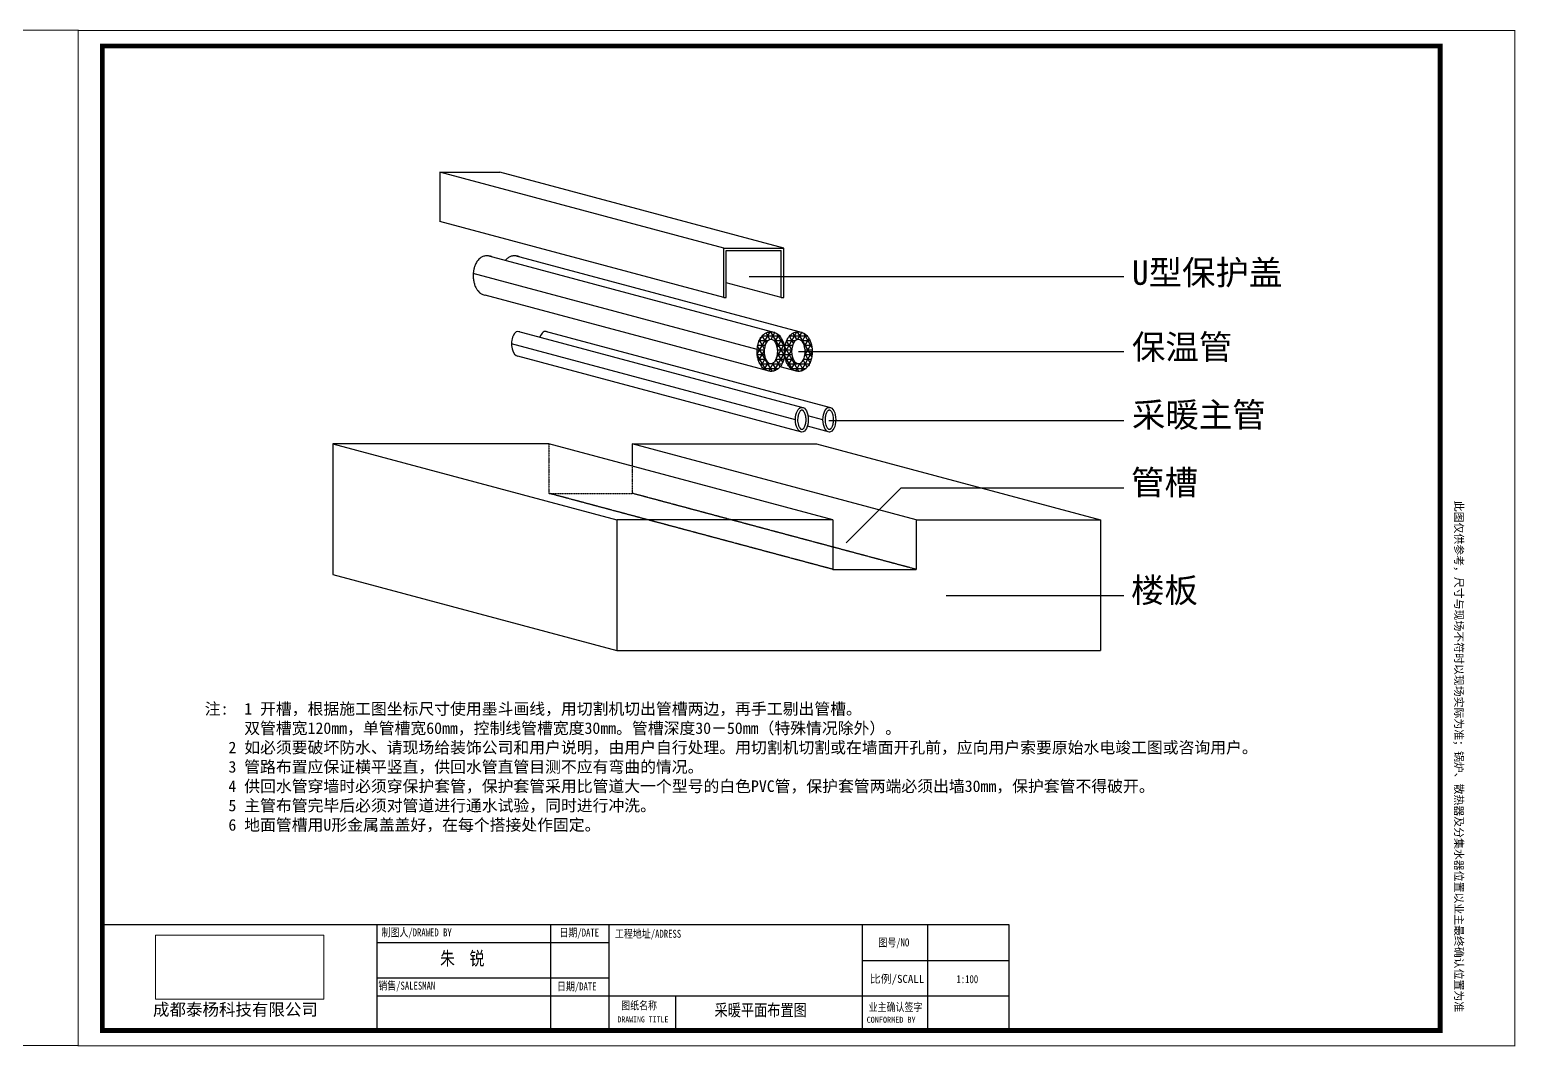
# Model space of a CAD drawing. Header units: millimetres. Extents: x -5096 to 255006, y -2833 to 77941.
# Drawn here: x 104352 to 135062, y 54040 to 75069 of the extents above; entities that cross this region are included whole.
import ezdxf

# ---------------------------------------------------------------- set-up
doc = ezdxf.new("R2010")
doc.units = ezdxf.units.MM
doc.linetypes.add('DASHED', pattern=[0.75, 0.5, -0.25])
doc.layers.add('填充', color=7, linetype='Continuous', lineweight=9)
doc.layers.add('暖气片', color=1, linetype='Continuous', lineweight=5)
doc.layers.add('墙体线', color=8, linetype='Continuous')
doc.styles.add('-宋体', font='', dxfattribs={"width": 0.8})
doc.styles.add('GS-标注', font='')
doc.styles.get("Standard").update_dxf_attribs({"font": 'txt', "bigfont": 'gbcbig.shx'})
doc.styles.add('宋体', font='simhei.ttf', dxfattribs={"width": 0.8})
doc.styles.get('-宋体').set_extended_font_data('SimSun')
doc.styles.get('GS-标注').set_extended_font_data('SimSun')
picture_1 = doc.add_image_def('image1.png', size_in_pixel=(1086, 414))
pattern_1 = [(0, (0, 0), (0, 18.75), []), (60, (0, 0), (-16.2379763, 9.375), []), (120, (0, 0), (-16.2379763, -9.375), [])]

# ---------------------------------------------------------------- blocks, each defined once
blk = doc.blocks.new('yuity')
for p, q in [((356885.8, -331084), (355739.6, -330776.9)), ((356996.7, -331084), (355850.5, -330776.9)), ((356859.9, -331134), (355713.8, -330826.9)), ((356885.8, -331184), (355739.6, -330876.9)), ((356970.8, -331134), (356910.3, -331117.8)), ((356996.7, -331184), (356907.9, -331160.2))]:
    blk.add_line(p, q)
for centre, end_param in [((355739.6, -330826.9), 9.424778), ((355850.5, -330826.9), 7.302459)]:
    blk.add_ellipse(centre, major_axis=(0, 50), ratio=0.517638, start_param=6.007543, end_param=end_param)
for centre in [(356885.8, -331134), (356996.7, -331134)]:
    blk.add_ellipse(centre, major_axis=(0, 50), ratio=0.517638)
for points in [[(356885.8, -331094), (356885.6, -331094), (356885.3, -331094), (356884.8, -331094.2), (356884.4, -331094.3), (356883.7, -331094.6), (356883.3, -331094.8), (356882.4, -331095.4), (356881.9, -331095.8), (356880.8, -331096.8), (356880.2, -331097.4), (356878.7, -331099.3), (356877.8, -331100.7), (356876, -331103.9), (356875.2, -331105.7), (356873.6, -331109.8), (356872.9, -331112.1), (356871.7, -331116.8), (356871.2, -331119.3), (356870.3, -331125.6), (356870, -331129.5), (356869.9, -331137.3), (356870.1, -331141.2), (356871.1, -331148.6), (356871.9, -331152.2), (356873.6, -331158.2), (356874.5, -331160.7), (356876.5, -331165.1), (356877.6, -331167), (356879.5, -331169.7), (356880.3, -331170.7), (356881.8, -331172.2), (356882.6, -331172.7), (356883.7, -331173.4), (356884.1, -331173.6), (356884.8, -331173.9), (356885.2, -331173.9), (356885.7, -331174), (356886, -331174), (356886.6, -331173.9), (356886.9, -331173.8), (356887.7, -331173.6), (356888.1, -331173.3), (356889.1, -331172.7), (356889.7, -331172.2), (356890.9, -331171.1), (356891.5, -331170.5), (356892.8, -331168.9), (356893.4, -331167.9), (356895.1, -331165.2), (356896, -331163.2), (356897.8, -331158.8), (356898.6, -331156.4), (356900, -331151.1), (356900.5, -331148.3), (356901.3, -331142.5), (356901.6, -331139.5), (356901.7, -331133.5), (356901.7, -331130.4), (356901.2, -331124.4), (356900.8, -331121.5), (356899.8, -331115.9), (356899.1, -331113.3), (356897.5, -331108.3), (356896.6, -331106.1), (356894.7, -331102.1), (356893.7, -331100.4), (356891.9, -331097.9), (356891.1, -331097), (356889.6, -331095.6), (356888.9, -331095.1), (356887.8, -331094.5), (356887.4, -331094.3), (356886.7, -331094.1), (356886.4, -331094), (356886, -331094), (356885.9, -331094), (356885.8, -331094)], [(356996.7, -331094), (356996.4, -331094), (356996.2, -331094), (356995.6, -331094.2), (356995.3, -331094.3), (356994.6, -331094.6), (356994.1, -331094.8), (356993.2, -331095.4), (356992.7, -331095.8), (356991.7, -331096.8), (356991.1, -331097.4), (356989.6, -331099.3), (356988.7, -331100.7), (356986.9, -331103.9), (356986, -331105.7), (356984.5, -331109.8), (356983.7, -331112.1), (356982.5, -331116.8), (356982, -331119.3), (356981.1, -331125.6), (356980.8, -331129.5), (356980.8, -331137.3), (356981, -331141.2), (356982, -331148.6), (356982.7, -331152.2), (356984.4, -331158.2), (356985.4, -331160.7), (356987.4, -331165.1), (356988.5, -331167), (356990.4, -331169.7), (356991.2, -331170.7), (356992.7, -331172.2), (356993.4, -331172.7), (356994.5, -331173.4), (356995, -331173.6), (356995.7, -331173.9), (356996, -331173.9), (356996.6, -331174), (356996.9, -331174), (356997.5, -331173.9), (356997.8, -331173.8), (356998.5, -331173.6), (356999, -331173.3), (357000, -331172.7), (357000.5, -331172.2), (357001.7, -331171.1), (357002.4, -331170.5), (357003.6, -331168.9), (357004.3, -331167.9), (357005.9, -331165.2), (357006.9, -331163.2), (357008.7, -331158.8), (357009.5, -331156.4), (357010.9, -331151.1), (357011.4, -331148.3), (357012.2, -331142.5), (357012.4, -331139.5), (357012.6, -331133.5), (357012.5, -331130.4), (357012.1, -331124.4), (357011.7, -331121.5), (357010.6, -331115.9), (357010, -331113.3), (357008.4, -331108.3), (357007.5, -331106.1), (357005.6, -331102.1), (357004.5, -331100.4), (357002.7, -331097.9), (357001.9, -331097), (357000.4, -331095.6), (356999.7, -331095.1), (356998.7, -331094.5), (356998.3, -331094.3), (356997.5, -331094.1), (356997.2, -331094), (356996.9, -331094), (356996.8, -331094), (356996.7, -331094)]]:
    blk.add_open_spline(points, degree=3, knots=[0, 0, 0, 0, 0.113573, 0.113573, 0.227146, 0.227146, 0.340719, 0.340719, 0.454291, 0.454291, 0.567864, 0.567864, 0.750122, 0.750122, 0.932381, 0.932381, 1.114639, 1.114639, 1.296897, 1.296897, 1.55709, 1.55709, 1.817283, 1.817283, 2.077476, 2.077476, 2.293641, 2.293641, 2.509806, 2.509806, 2.670759, 2.670759, 2.831712, 2.831712, 2.958599, 2.958599, 3.085485, 3.085485, 3.212372, 3.212372, 3.339258, 3.339258, 3.466145, 3.466145, 3.593031, 3.593031, 3.719918, 3.719918, 3.846804, 3.846804, 4.049369, 4.049369, 4.251934, 4.251934, 4.454499, 4.454499, 4.657063, 4.657063, 4.859628, 4.859628, 5.062193, 5.062193, 5.264758, 5.264758, 5.467323, 5.467323, 5.669888, 5.669888, 5.829243, 5.829243, 5.988598, 5.988598, 6.114526, 6.114526, 6.240453, 6.240453, 6.283185, 6.283185, 6.283185, 6.283185])
blk = doc.blocks.new('youtiotu')
h = blk.add_hatch()
h.set_pattern_fill('NET3', color=256, scale=150, style=0)
h.set_pattern_definition(pattern_1)
edge = h.paths.add_edge_path()
edge.add_spline(control_points=[(356941.2, -330845), (356941.2, -330844.2), (356941.1, -330843.3), (356940.5, -330837.3), (356939.6, -330832.3), (356937.2, -330822.4), (356935.7, -330817.6), (356932.4, -330809.6), (356930.8, -330806.4), (356927.3, -330800.3), (356925.2, -330797.3), (356921.2, -330792.3), (356919.2, -330790.2), (356914.9, -330786.3), (356912.6, -330784.4), (356907.9, -330781.5), (356905.7, -330780.3), (356900.9, -330778.2), (356898.4, -330777.4), (356893.2, -330776.2), (356890.5, -330775.8), (356887.1, -330775.6), (356886.5, -330775.6), (356885.8, -330775.6), (356883.5, -330775.6), (356881.2, -330775.8), (356876.8, -330776.5), (356874.6, -330777), (356870.4, -330778.4), (356868.4, -330779.2), (356864.5, -330781), (356862.7, -330782.1), (356859.3, -330784.3), (356857.7, -330785.5), (356854, -330788.7), (356851.9, -330790.7), (356848.2, -330794.9), (356846.6, -330797.1), (356843.5, -330801.6), (356842.2, -330803.9), (356839.7, -330808.7), (356838.6, -330811.1), (356836, -330817.6), (356834.7, -330821.7), (356832.5, -330830.2), (356831.7, -330834.5), (356830.5, -330843.3), (356830.1, -330847.7), (356829.8, -330858.3), (356830.1, -330864.6), (356831.5, -330875.7), (356832.4, -330880.7), (356834.9, -330890.4), (356836.5, -330895.1), (356839.8, -330902.8), (356841.4, -330905.9), (356845, -330912), (356847.1, -330914.9), (356851.2, -330919.8), (356853.1, -330921.8), (356857.5, -330925.6), (356859.8, -330927.3), (356864.5, -330930.2), (356866.8, -330931.4), (356869.6, -330932.5), (356870.2, -330932.7), (356870.7, -330932.9)], knot_values=[4.874633, 4.874633, 4.874633, 4.874633, 4.913643, 4.913643, 5.150603, 5.150603, 5.387562, 5.387562, 5.552962, 5.552962, 5.718363, 5.718363, 5.842134, 5.842134, 5.965906, 5.965906, 6.063985, 6.063985, 6.162064, 6.162064, 6.260143, 6.260143, 6.283185, 6.283185, 6.283185, 6.365059, 6.365059, 6.446932, 6.446932, 6.528805, 6.528805, 6.610678, 6.610678, 6.692551, 6.692551, 6.816913, 6.816913, 6.941275, 6.941275, 7.065637, 7.065637, 7.189999, 7.189999, 7.39357, 7.39357, 7.597141, 7.597141, 7.800712, 7.800712, 8.084994, 8.084994, 8.317988, 8.317988, 8.550981, 8.550981, 8.713569, 8.713569, 8.876157, 8.876157, 8.997898, 8.997898, 9.119639, 9.119639, 9.216892, 9.216892, 9.237172, 9.237172, 9.237172, 9.237172], degree=3, periodic=0)
edge.add_line((356870.7, -330932.9), (356878.4, -330935))
edge.add_spline(control_points=[(356878.4, -330935), (356880.5, -330935.3), (356882.6, -330935.6), (356887.4, -330935.7), (356890.1, -330935.5), (356895.4, -330934.6), (356898, -330934), (356902.9, -330932.2), (356905.3, -330931.2), (356909.6, -330928.8), (356911.6, -330927.4), (356915.4, -330924.6), (356917.1, -330923.1), (356920.3, -330919.9), (356921.8, -330918.2), (356925.2, -330914), (356927.1, -330911.3), (356930.3, -330905.7), (356931.8, -330902.9), (356934.3, -330897), (356935.4, -330894.1), (356937.4, -330888), (356938.2, -330884.9), (356940, -330876.7), (356940.8, -330871.5), (356941.2, -330866.2)], knot_values=[3.052384, 3.052384, 3.052384, 3.052384, 3.128214, 3.128214, 3.225467, 3.225467, 3.322721, 3.322721, 3.419974, 3.419974, 3.517227, 3.517227, 3.614481, 3.614481, 3.711734, 3.711734, 3.860836, 3.860836, 4.009938, 4.009938, 4.15904, 4.15904, 4.308142, 4.308142, 4.550117, 4.550117, 4.550117, 4.550117], degree=3, periodic=0)
edge.add_spline(control_points=[(356941.2, -330866.2), (356940.9, -330861.6), (356940.7, -330856.8), (356940.9, -330849.8), (356941, -330847.4), (356941.2, -330845)], knot_values=[1.408552, 1.408552, 1.408552, 1.408552, 1.624093, 1.624093, 1.733067, 1.733067, 1.733067, 1.733067], degree=3, periodic=0)
edge = h.paths.add_edge_path(flags=16)
edge.add_ellipse((356885.8, -330855.6), major_axis=(0, 50), ratio=0.517638, start_angle=0, end_angle=360)
h = blk.add_hatch()
h.set_pattern_fill('NET3', color=256, scale=150, style=0)
h.set_pattern_definition(pattern_1)
edge = h.paths.add_edge_path()
edge.add_spline(control_points=[(356989.3, -330935), (356991.3, -330935.3), (356993.4, -330935.6), (356998.3, -330935.7), (357001, -330935.5), (357006.3, -330934.6), (357008.9, -330934), (357013.8, -330932.2), (357016.1, -330931.2), (357020.5, -330928.8), (357022.5, -330927.4), (357026.2, -330924.6), (357028, -330923.1), (357031.2, -330919.9), (357032.6, -330918.2), (357036.1, -330914), (357037.9, -330911.3), (357041.2, -330905.7), (357042.6, -330902.9), (357045.2, -330897), (357046.3, -330894.1), (357048.2, -330888), (357049.1, -330884.9), (357051.2, -330875.4), (357052, -330868.9), (357052.7, -330855.7), (357052.6, -330849), (357051.3, -330837.3), (357050.5, -330832.3), (357048.1, -330822.4), (357046.5, -330817.6), (357043.3, -330809.6), (357041.7, -330806.4), (357038.1, -330800.3), (357036.1, -330797.3), (357032, -330792.3), (357030.1, -330790.2), (357025.8, -330786.3), (357023.4, -330784.4), (357018.8, -330781.5), (357016.5, -330780.3), (357011.8, -330778.2), (357009.3, -330777.4), (357004.1, -330776.2), (357001.4, -330775.8), (356998, -330775.6), (356997.3, -330775.6), (356996.7, -330775.6), (356994.4, -330775.6), (356992.1, -330775.8), (356987.6, -330776.5), (356985.4, -330777), (356981.2, -330778.4), (356979.2, -330779.2), (356975.4, -330781), (356973.6, -330782.1), (356970.2, -330784.3), (356968.6, -330785.5), (356964.8, -330788.7), (356962.8, -330790.7), (356959.1, -330794.9), (356957.4, -330797.1), (356954.4, -330801.6), (356953.1, -330803.9), (356950.6, -330808.7), (356949.5, -330811.1), (356946.9, -330817.6), (356945.5, -330821.7), (356943.4, -330830.2), (356942.5, -330834.5), (356941.6, -330840.9), (356941.4, -330843), (356941.2, -330845)], knot_values=[3.052384, 3.052384, 3.052384, 3.052384, 3.128214, 3.128214, 3.225467, 3.225467, 3.322721, 3.322721, 3.419974, 3.419974, 3.517227, 3.517227, 3.614481, 3.614481, 3.711734, 3.711734, 3.860836, 3.860836, 4.009938, 4.009938, 4.15904, 4.15904, 4.308142, 4.308142, 4.610893, 4.610893, 4.913643, 4.913643, 5.150603, 5.150603, 5.387562, 5.387562, 5.552962, 5.552962, 5.718363, 5.718363, 5.842134, 5.842134, 5.965906, 5.965906, 6.063985, 6.063985, 6.162064, 6.162064, 6.260143, 6.260143, 6.283185, 6.283185, 6.283185, 6.365059, 6.365059, 6.446932, 6.446932, 6.528805, 6.528805, 6.610678, 6.610678, 6.692551, 6.692551, 6.816913, 6.816913, 6.941275, 6.941275, 7.065637, 7.065637, 7.189999, 7.189999, 7.39357, 7.39357, 7.597141, 7.597141, 7.691737, 7.691737, 7.691737, 7.691737], degree=3, periodic=0)
edge.add_spline(control_points=[(356941.2, -330845), (356941.7, -330850.7), (356941.8, -330856.5), (356941.5, -330863.6), (356941.4, -330864.9), (356941.2, -330866.2)], knot_values=[4.550117, 4.550117, 4.550117, 4.550117, 4.813857, 4.813857, 4.874633, 4.874633, 4.874633, 4.874633], degree=3, periodic=0)
edge.add_spline(control_points=[(356941.2, -330866.2), (356941.4, -330867.7), (356941.5, -330869.2), (356942.3, -330875.7), (356943.2, -330880.7), (356945.8, -330890.4), (356947.3, -330895.1), (356950.7, -330902.8), (356952.3, -330905.9), (356955.9, -330912), (356957.9, -330914.9), (356962.1, -330919.8), (356964, -330921.8), (356968.3, -330925.6), (356970.7, -330927.3), (356975.4, -330930.2), (356977.6, -330931.4), (356980.5, -330932.5), (356981, -330932.7), (356981.5, -330932.9)], knot_values=[1.733067, 1.733067, 1.733067, 1.733067, 1.801808, 1.801808, 2.034802, 2.034802, 2.267796, 2.267796, 2.430384, 2.430384, 2.592972, 2.592972, 2.714713, 2.714713, 2.836454, 2.836454, 2.933707, 2.933707, 2.953986, 2.953986, 2.953986, 2.953986], degree=3, periodic=0)
edge.add_line((356981.5, -330932.9), (356989.3, -330935))
edge = h.paths.add_edge_path(flags=16)
edge.add_ellipse((356996.7, -330855.6), major_axis=(0, 50), ratio=0.517638, start_angle=0, end_angle=360)
for p, q in [((356888.6, -330775.7), (355742.4, -330468.6)), ((356999.4, -330775.7), (355853.3, -330468.6)), ((356830.2, -330847.6), (355684, -330540.5)), ((356878.4, -330935), (355732.2, -330627.9)), ((356989.3, -330935), (356922.7, -330917.1))]:
    blk.add_line(p, q)
for centre in [(356885.8, -330855.6), (356996.7, -330855.6)]:
    blk.add_ellipse(centre, major_axis=(0, 50), ratio=0.517638)
for points, knots in [([(355759.2, -330473.1), (355758.5, -330472.8), (355757.8, -330472.4), (355754.8, -330471.1), (355752.3, -330470.3), (355747, -330469.1), (355744.3, -330468.7), (355740.9, -330468.5), (355740.3, -330468.5), (355739.6, -330468.5), (355737.4, -330468.5), (355735.1, -330468.7), (355730.6, -330469.4), (355728.4, -330469.9), (355724.2, -330471.3), (355722.2, -330472.1), (355718.4, -330473.9), (355716.6, -330475), (355713.2, -330477.2), (355711.6, -330478.4), (355707.8, -330481.5), (355705.8, -330483.6), (355702.1, -330487.8), (355700.4, -330490), (355697.4, -330494.5), (355696, -330496.8), (355693.6, -330501.6), (355692.5, -330504), (355689.8, -330510.5), (355688.5, -330514.6), (355686.3, -330523.1), (355685.5, -330527.4), (355684.3, -330536.1), (355683.9, -330540.6), (355683.6, -330551.2), (355683.9, -330557.4), (355685.3, -330568.6), (355686.2, -330573.6), (355688.7, -330583.2), (355690.3, -330588), (355693.7, -330595.7), (355695.2, -330598.8), (355698.8, -330604.8), (355700.9, -330607.8), (355705, -330612.6), (355707, -330614.7), (355711.3, -330618.5), (355713.7, -330620.2), (355718.4, -330623.1), (355720.6, -330624.2), (355725.4, -330626.2), (355727.9, -330627), (355731.1, -330627.7), (355731.6, -330627.8), (355732.2, -330627.9)], [6.035076, 6.035076, 6.035076, 6.035076, 6.063985, 6.063985, 6.162064, 6.162064, 6.260143, 6.260143, 6.283185, 6.283185, 6.283185, 6.365059, 6.365059, 6.446932, 6.446932, 6.528805, 6.528805, 6.610678, 6.610678, 6.692551, 6.692551, 6.816913, 6.816913, 6.941275, 6.941275, 7.065637, 7.065637, 7.189999, 7.189999, 7.39357, 7.39357, 7.597141, 7.597141, 7.800712, 7.800712, 8.084994, 8.084994, 8.317988, 8.317988, 8.550981, 8.550981, 8.713569, 8.713569, 8.876157, 8.876157, 8.997898, 8.997898, 9.119639, 9.119639, 9.216892, 9.216892, 9.314146, 9.314146, 9.335569, 9.335569, 9.335569, 9.335569]), ([(355870.1, -330473.1), (355869.4, -330472.8), (355868.7, -330472.4), (355865.6, -330471.1), (355863.1, -330470.3), (355857.9, -330469.1), (355855.2, -330468.7), (355851.8, -330468.5), (355851.2, -330468.5), (355850.5, -330468.5), (355848.2, -330468.5), (355845.9, -330468.7), (355841.5, -330469.4), (355839.3, -330469.9), (355835.1, -330471.3), (355833.1, -330472.1), (355829.2, -330473.9), (355827.4, -330475), (355824, -330477.2), (355822.4, -330478.4), (355818.7, -330481.5), (355816.6, -330483.6), (355814.2, -330486.3), (355813.7, -330486.9), (355813.2, -330487.6)], [6.035076, 6.035076, 6.035076, 6.035076, 6.0639847, 6.0639847, 6.162064, 6.162064, 6.2601432, 6.2601432, 6.2831853, 6.2831853, 6.2831853, 6.3650585, 6.3650585, 6.4469318, 6.4469318, 6.528805, 6.528805, 6.6106782, 6.6106782, 6.6925515, 6.6925515, 6.8169134, 6.8169134, 6.8532416, 6.8532416, 6.8532416, 6.8532416]), ([(356885.8, -330775.6), (356883.5, -330775.6), (356881.2, -330775.8), (356876.8, -330776.5), (356874.6, -330777), (356870.4, -330778.4), (356868.4, -330779.2), (356864.5, -330781), (356862.7, -330782.1), (356859.3, -330784.3), (356857.7, -330785.5), (356854, -330788.7), (356851.9, -330790.7), (356848.2, -330794.9), (356846.6, -330797.1), (356843.5, -330801.6), (356842.2, -330803.9), (356839.7, -330808.7), (356838.6, -330811.1), (356836, -330817.6), (356834.7, -330821.7), (356832.5, -330830.2), (356831.7, -330834.5), (356830.5, -330843.3), (356830.1, -330847.7), (356829.8, -330858.3), (356830.1, -330864.6), (356831.5, -330875.7), (356832.4, -330880.7), (356834.9, -330890.4), (356836.5, -330895.1), (356839.8, -330902.8), (356841.4, -330905.9), (356845, -330912), (356847.1, -330914.9), (356851.2, -330919.8), (356853.1, -330921.8), (356857.5, -330925.6), (356859.8, -330927.3), (356864.5, -330930.2), (356866.8, -330931.4), (356871.5, -330933.3), (356874.1, -330934.1), (356879.3, -330935.2), (356882, -330935.5), (356887.4, -330935.7), (356890.1, -330935.5), (356895.4, -330934.6), (356898, -330934), (356902.9, -330932.2), (356905.3, -330931.2), (356909.6, -330928.8), (356911.6, -330927.4), (356915.4, -330924.6), (356917.1, -330923.1), (356920.3, -330919.9), (356921.8, -330918.2), (356925.2, -330914), (356927.1, -330911.3), (356930.3, -330905.7), (356931.8, -330902.9), (356934.3, -330897), (356935.4, -330894.1), (356937.4, -330888), (356938.2, -330884.9), (356940.3, -330875.4), (356941.2, -330868.9), (356941.9, -330855.7), (356941.7, -330849), (356940.5, -330837.3), (356939.6, -330832.3), (356937.2, -330822.4), (356935.7, -330817.6), (356932.4, -330809.6), (356930.8, -330806.4), (356927.3, -330800.3), (356925.2, -330797.3), (356921.2, -330792.3), (356919.2, -330790.2), (356914.9, -330786.3), (356912.6, -330784.4), (356907.9, -330781.5), (356905.7, -330780.3), (356900.9, -330778.2), (356898.4, -330777.4), (356893.2, -330776.2), (356890.5, -330775.8), (356887.1, -330775.6), (356886.5, -330775.6), (356885.8, -330775.6)], [0, 0, 0, 0, 0.081873, 0.081873, 0.163746, 0.163746, 0.24562, 0.24562, 0.327493, 0.327493, 0.409366, 0.409366, 0.533728, 0.533728, 0.65809, 0.65809, 0.782452, 0.782452, 0.906814, 0.906814, 1.110385, 1.110385, 1.313955, 1.313955, 1.517526, 1.517526, 1.801808, 1.801808, 2.034802, 2.034802, 2.267796, 2.267796, 2.430384, 2.430384, 2.592972, 2.592972, 2.714713, 2.714713, 2.836454, 2.836454, 2.933707, 2.933707, 3.03096, 3.03096, 3.128214, 3.128214, 3.225467, 3.225467, 3.322721, 3.322721, 3.419974, 3.419974, 3.517227, 3.517227, 3.614481, 3.614481, 3.711734, 3.711734, 3.860836, 3.860836, 4.009938, 4.009938, 4.15904, 4.15904, 4.308142, 4.308142, 4.610893, 4.610893, 4.913643, 4.913643, 5.150603, 5.150603, 5.387562, 5.387562, 5.552962, 5.552962, 5.718363, 5.718363, 5.842134, 5.842134, 5.965906, 5.965906, 6.063985, 6.063985, 6.162064, 6.162064, 6.260143, 6.260143, 6.283185, 6.283185, 6.283185, 6.283185]), ([(356996.7, -330775.6), (356994.4, -330775.6), (356992.1, -330775.8), (356987.6, -330776.5), (356985.4, -330777), (356981.2, -330778.4), (356979.2, -330779.2), (356975.4, -330781), (356973.6, -330782.1), (356970.2, -330784.3), (356968.6, -330785.5), (356964.8, -330788.7), (356962.8, -330790.7), (356959.1, -330794.9), (356957.4, -330797.1), (356954.4, -330801.6), (356953.1, -330803.9), (356950.6, -330808.7), (356949.5, -330811.1), (356946.9, -330817.6), (356945.5, -330821.7), (356943.4, -330830.2), (356942.5, -330834.5), (356941.3, -330843.3), (356941, -330847.7), (356940.7, -330858.3), (356941, -330864.6), (356942.3, -330875.7), (356943.2, -330880.7), (356945.8, -330890.4), (356947.3, -330895.1), (356950.7, -330902.8), (356952.3, -330905.9), (356955.9, -330912), (356957.9, -330914.9), (356962.1, -330919.8), (356964, -330921.8), (356968.3, -330925.6), (356970.7, -330927.3), (356975.4, -330930.2), (356977.6, -330931.4), (356982.4, -330933.3), (356984.9, -330934.1), (356990.1, -330935.2), (356992.8, -330935.5), (356998.3, -330935.7), (357001, -330935.5), (357006.3, -330934.6), (357008.9, -330934), (357013.8, -330932.2), (357016.1, -330931.2), (357020.5, -330928.8), (357022.5, -330927.4), (357026.2, -330924.6), (357028, -330923.1), (357031.2, -330919.9), (357032.6, -330918.2), (357036.1, -330914), (357037.9, -330911.3), (357041.2, -330905.7), (357042.6, -330902.9), (357045.2, -330897), (357046.3, -330894.1), (357048.2, -330888), (357049.1, -330884.9), (357051.2, -330875.4), (357052, -330868.9), (357052.7, -330855.7), (357052.6, -330849), (357051.3, -330837.3), (357050.5, -330832.3), (357048.1, -330822.4), (357046.5, -330817.6), (357043.3, -330809.6), (357041.7, -330806.4), (357038.1, -330800.3), (357036.1, -330797.3), (357032, -330792.3), (357030.1, -330790.2), (357025.8, -330786.3), (357023.4, -330784.4), (357018.8, -330781.5), (357016.5, -330780.3), (357011.8, -330778.2), (357009.3, -330777.4), (357004.1, -330776.2), (357001.4, -330775.8), (356998, -330775.6), (356997.3, -330775.6), (356996.7, -330775.6)], [0, 0, 0, 0, 0.081873, 0.081873, 0.163746, 0.163746, 0.24562, 0.24562, 0.327493, 0.327493, 0.409366, 0.409366, 0.533728, 0.533728, 0.65809, 0.65809, 0.782452, 0.782452, 0.906814, 0.906814, 1.110385, 1.110385, 1.313955, 1.313955, 1.517526, 1.517526, 1.801808, 1.801808, 2.034802, 2.034802, 2.267796, 2.267796, 2.430384, 2.430384, 2.592972, 2.592972, 2.714713, 2.714713, 2.836454, 2.836454, 2.933707, 2.933707, 3.03096, 3.03096, 3.128214, 3.128214, 3.225467, 3.225467, 3.322721, 3.322721, 3.419974, 3.419974, 3.517227, 3.517227, 3.614481, 3.614481, 3.711734, 3.711734, 3.860836, 3.860836, 4.009938, 4.009938, 4.15904, 4.15904, 4.308142, 4.308142, 4.610893, 4.610893, 4.913643, 4.913643, 5.150603, 5.150603, 5.387562, 5.387562, 5.552962, 5.552962, 5.718363, 5.718363, 5.842134, 5.842134, 5.965906, 5.965906, 6.063985, 6.063985, 6.162064, 6.162064, 6.260143, 6.260143, 6.283185, 6.283185, 6.283185, 6.283185])]:
    blk.add_open_spline(points, degree=3, knots=knots)
blk = doc.blocks.new('uioyoiu')
for p, q in [((356820.2, -330402.9), (355674, -330095.8)), ((355674, -330095.8), (355674, -330295.8)), ((355674, -330095.8), (355916.3, -330095.8)), ((357062.5, -330402.9), (355916.3, -330095.8)), ((356820.2, -330602.9), (355674, -330295.8)), ((356820.2, -330402.9), (357062.5, -330402.9)), ((356820.2, -330602.9), (356820.2, -330402.9)), ((356830.2, -330602.9), (356830.2, -330412.9)), ((356830.2, -330412.9), (357052.5, -330412.9)), ((357052.5, -330602.9), (357052.5, -330412.9)), ((357062.5, -330602.9), (357062.5, -330402.9)), ((357052.5, -330602.9), (356830.2, -330543.3)), ((356820.2, -330602.9), (356830.2, -330602.9)), ((357052.5, -330602.9), (357062.5, -330602.9))]:
    blk.add_line(p, q)

msp = doc.modelspace()

# ---------------------------------------------------------------- linework, layer by layer
for p, q in [((119227.7, 69962.7), (126972.6, 69962.7)), ((120242.5, 68410.8), (126972.6, 68410.8)), ((120873.5, 66985.5), (126972.6, 66985.5)), ((115086.4, 66501.9), (110620.1, 66501.9)), ((110620.1, 66501.9), (116488.5, 64929.5)), ((110620.1, 66501.9), (110620.1, 63796.8)), ((120954.8, 64929.5), (115086.4, 66501.9)), ((122677, 64929.5), (116808.7, 66501.9)), ((116808.7, 66501.9), (117064.7, 66501.9)), ((116808.7, 66501.9), (116808.7, 66040.5)), ((117064.7, 66501.9), (120618.2, 66501.9)), ((120618.2, 66501.9), (126486.6, 64929.5)), ((121228.2, 64453.1), (122366.9, 65591.8)), ((122366.9, 65591.8), (126972.6, 65591.8)), ((120954.8, 64929.5), (116488.5, 64929.5)), ((116488.5, 64929.5), (116488.5, 62224.3)), ((120954.8, 64929.5), (120954.8, 63905.5)), ((122677, 64929.5), (122933, 64929.5)), ((122677, 64929.5), (122677, 63905.5)), ((122933, 64929.5), (126486.6, 64929.5)), ((126486.6, 64929.5), (126486.6, 62224.3)), ((120954.8, 63905.5), (122677, 63905.5)), ((110620.1, 63796.8), (116488.5, 62224.3)), ((123298.7, 63362.8), (126972.6, 63362.8)), ((116488.5, 62224.3), (126486.6, 62224.3))]:
    msp.add_line(p, q)
at = {"linetype": 'DASHED'}
for p, q in [((115086.4, 66501.9), (115086.4, 65477.9)), ((116808.7, 66040.5), (116808.7, 65477.9)), ((120954.8, 63905.5), (115086.4, 65477.9)), ((115086.4, 65477.9), (116808.7, 65477.9)), ((122677, 63905.5), (116808.7, 65477.9))]:
    msp.add_line(p, q, dxfattribs=at)
at = {"color": 0, "const_width": 100}
msp.add_lwpolyline([(133507.7, 74731.8), (133507.7, 54368), (105852.3, 54368), (105852.3, 74731.8), (133507.7, 74731.8)], dxfattribs=at)
at = {"layer": '填充', "color": 0, "const_width": 19.1}
for points in [[(75652.3, 75059.5), (105352.3, 75059.5), (105352.3, 54059.5), (75652.3, 54059.5)], [(105352.3, 75049.9), (135052.3, 75049.9), (135052.3, 54049.9), (105352.3, 54049.9)]]:
    msp.add_lwpolyline(points, close=True, dxfattribs=at)
at = {"layer": '墙体线', "color": 8}
for p, q in [((105852.3, 56556.8), (124593.2, 56556.8)), ((111526.2, 56556.8), (111526.2, 54350.5)), ((115120.9, 56556.8), (115120.9, 54356.8)), ((116320.9, 56556.8), (116320.9, 54356.8)), ((121560.1, 56556.8), (121560.1, 54349.8)), ((122913.7, 56556.8), (122913.7, 54381.1)), ((124593.2, 56556.8), (124593.2, 54356.8)), ((111526.2, 56186.8), (116320.9, 56186.8)), ((121560.1, 55815.5), (124593.2, 55815.5)), ((111526.2, 55456.8), (116320.9, 55456.8)), ((111526.2, 55086.8), (116321, 55086.8)), ((116321, 55086.8), (124593.2, 55086.8)), ((117699.5, 55086.8), (117699.5, 54357.2))]:
    msp.add_line(p, q, dxfattribs=at)

# ---------------------------------------------------------------- block references
at = {"xscale": 5.119999999878928, "yscale": 5.119999999878928, "zscale": 5.119999999878928}
for name, p in [('uioyoiu', (-1708220.5, 1762213.5)), ('youtiotu', (-1707580.5, 1762391.6)), ('yuity', (-1706940.7, 1762407.2))]:
    msp.add_blockref(name, p, dxfattribs=at)

# ---------------------------------------------------------------- texts
at = {"color": 7, "char_height": 506.88, "width": 19072.905, "attachment_point": 1}
for s, insert in [('{\\fSimSun|b0|i0|c134|p2;U型保护盖}', (127137.1, 70298)), ('{\\fSimSun|b0|i0|c134|p2;保温管}', (127137.1, 68759.8)), ('{\\fSimSun|b0|i0|c134|p2;采暖主管}', (127137.1, 67357.1)), ('{\\fSimSun|b0|i0|c134|p2;管槽}', (127118.6, 65955.9)), ('{\\fSimSun|b0|i0|c134|p2;楼板}', (127118.6, 63726.9))]:
    msp.add_mtext(s, dxfattribs=dict(at, insert=insert))
at = {"insert": (107970.5, 61141.8), "char_height": 240, "width": 43890.886, "attachment_point": 1}
msp.add_mtext('{\\fSimSun|b0|i0|c134|p2;注:\\fSimSun|b0|i0|c128|p2;  \\fSimSun|b0|i0|c134|p2;1\\fSimSun|b0|i0|c128|p2; \\fSimSun|b0|i0|c134|p2;开槽，根据施工图坐标尺寸使用墨斗画线，用切割机切出管槽两边，再手工剔出管槽。\\fSimSun|b0|i0|c128|p2;\\P     \\fSimSun|b0|i0|c134|p2;双管槽宽120mm，单管槽宽60mm，控制线管槽宽度30mm。管槽深度30－50mm（特殊情况除外）。\\fSimSun|b0|i0|c128|p2;\\P   \\fSimSun|b0|i0|c134|p2;2\\fSimSun|b0|i0|c128|p2; \\fSimSun|b0|i0|c134|p2;如必须要破坏防水、请现场给装饰公司和用户说明，由用户自行处理。用切割机切割或在墙面开孔前，应向用户索要原始水电竣工图或咨询用户。\\fSimSun|b0|i0|c128|p2;\\P   \\fSimSun|b0|i0|c134|p2;3\\fSimSun|b0|i0|c128|p2; \\fSimSun|b0|i0|c134|p2;管路布置应保证横平竖直，供回水管直管目测不应有弯曲的情况。\\fSimSun|b0|i0|c128|p2;\\P   \\fSimSun|b0|i0|c134|p2;4\\fSimSun|b0|i0|c128|p2; \\fSimSun|b0|i0|c134|p2;供回水管穿墙时必须穿保护套管，保护套管采用比管道大一个型号的白色PVC管，保护套管两端必须出墙30mm，保护套管不得破开。\\fSimSun|b0|i0|c128|p2;\\P   \\fSimSun|b0|i0|c134|p2;5\\fSimSun|b0|i0|c128|p2; \\fSimSun|b0|i0|c134|p2;主管布管完毕后必须对管道进行通水试验，同时进行冲洗。\\fSimSun|b0|i0|c128|p2;\\P   \\fSimSun|b0|i0|c134|p2;6\\fSimSun|b0|i0|c128|p2; \\fSimSun|b0|i0|c134|p2;地面管槽用U形金属盖盖好，在每个搭接处作固定。}', dxfattribs=at)
at = {"color": 0, "ltscale": 10, "char_height": 165, "attachment_point": 1, "style": '宋体'}
for s, insert in [('{\\fSimSun|b0|i0|c134|p2; 制图人/DRAWED BY }', (111534.5, 56478.4)), ('{\\fSimSun|b0|i0|c134|p2; 日期/DATE\\P }', (115213.9, 56475.2)), ('{\\fSimSun|b0|i0|c134|p2;工程地址/ADRESS}', (116451.3, 56450.7)), ('{\\fSimSun|b0|i0|c134|p2; 图号/NO }', (121806.1, 56270.4)), ('{\\fSimSun|b0|i0|c134|p2;销售/SALESMAN}', (111558.4, 55377.5)), ('{\\fSimSun|b0|i0|c134|p2; 日期/DATE\\P }', (115162, 55361.7)), ('{\\fSimSun|b0|i0|c134|p2;\\W1;比例/SCALL}', (121719.3, 55517.7)), ('{\\fSimSun|b0|i0|c134|p2;1:100}', (123510.1, 55512.4))]:
    msp.add_mtext(s, dxfattribs=dict(at, insert=insert))
at = {"color": 0, "style": '-宋体'}
for s, insert, char_height, width, attachment_point in [('朱  锐', (112834.9, 55998.4), 280, 7286.855, 1), ('{\\fSimSun|b0|i0|c134|p2;图纸名称}', (116949.3, 54874.5), 165.471, 1583.895, 5), ('采暖平面布置图', (118507.9, 54914.7), 250, 7361.211, 1), ('{\\fSimSun|b0|i0|c134|p2;业主确认签字}', (122250.6, 54840.6), 165.471, 1583.895, 5), ('{\\fSimSun|b0|i0|c134|p2;DRAWING TITLE}', (116501.6, 54658.7), 124.104, 1853.924, 1), ('{\\fSimSun|b0|i0|c134|p2;\\W1;CONFORMED BY}', (121653.2, 54651.1), 124, 1853.924, 1)]:
    msp.add_mtext(s, dxfattribs=dict(at, insert=insert, char_height=char_height, width=width, attachment_point=attachment_point))
at = {"color": 0, "linetype": 'ByBlock', "ltscale": 10, "insert": (106900.3, 54926.2), "char_height": 250, "attachment_point": 1, "style": 'GS-标注'}
msp.add_mtext('成都泰杨科技有限公司', dxfattribs=at)
at = {"layer": '填充', "color": 0, "insert": (133978.4, 65324.8), "char_height": 165, "width": 12285.642, "attachment_point": 1, "rotation": 270, "style": '-宋体'}
msp.add_mtext('{\\fSimSun|b0|i0|c134|p2;\\W1;此图仅供参考，尺寸与现场不符时以现场实际为准；锅炉、散热器及分集水器位置以业主最终确认位置为准}', dxfattribs=at)

# ---------------------------------------------------------------- pictures from other files: only their frames are drawn
at = {"layer": '暖气片', "color": 0}
image = msp.add_image(picture_1, insert=(106951.3, 55012.7), size_in_units=(3483.5, 1328), dxfattribs=at)
image.dxf.flags = 7

doc.saveas('drawing.dxf')
